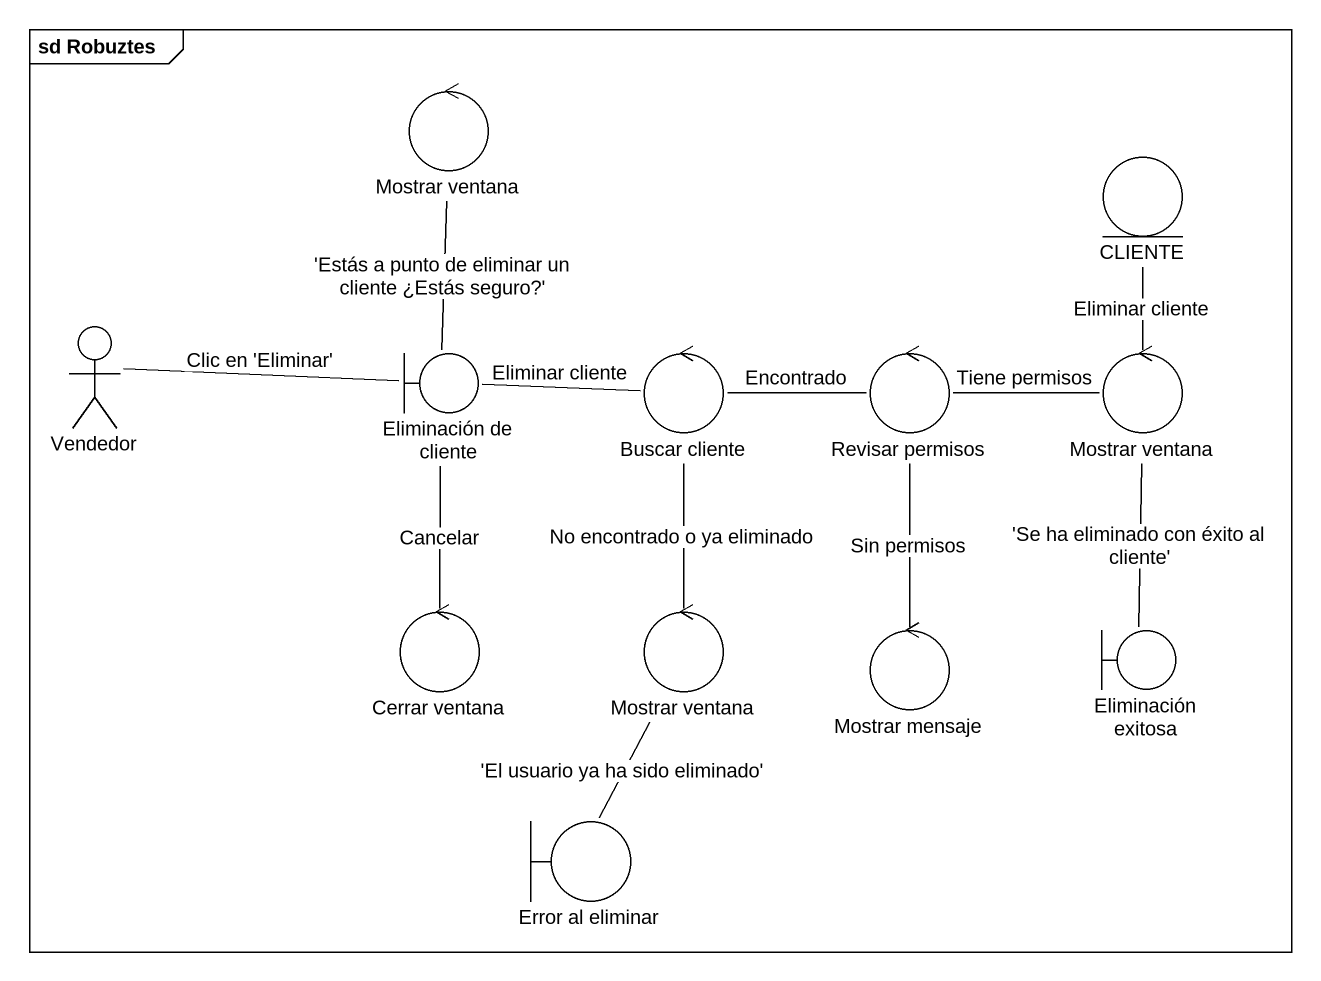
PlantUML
@startuml
mainframe sd Robuztes
control "Mostrar ventana" as Mostrar_ventana
entity CLIENTE
actor Vendedor
boundary "Eliminación de cliente" as Eliminación_de_cliente
control "Buscar cliente" as Buscar_cliente
control "Revisar permisos" as Revisar_permisos
control "Mostrar ventana" as Mostrar_ventana_2
control "Cerrar ventana" as Cerrar_ventana
control "Mostrar ventana" as Mostrar_ventana_3
control "Mostrar mensaje" as Mostrar_mensaje
boundary "Eliminación exitosa" as Eliminación_exitosa
boundary "Error al eliminar" as Error_al_eliminar
Eliminación_de_cliente -up- Mostrar_ventana : 'Estás a punto de eliminar un cliente ¿Estás seguro?'
Eliminación_de_cliente -left- Vendedor : Clic en 'Eliminar'
Eliminación_de_cliente -right- Buscar_cliente : Eliminar cliente
Buscar_cliente -right- Revisar_permisos : Encontrado
Buscar_cliente -- Mostrar_ventana_3 : No encontrado o ya eliminado
Revisar_permisos -right- Mostrar_ventana_2 : Tiene permisos
Revisar_permisos -- Mostrar_mensaje : Sin permisos
Mostrar_ventana_2 -up- CLIENTE : Eliminar cliente
Cerrar_ventana -up- Eliminación_de_cliente : Cancelar
Mostrar_ventana_3 -- Error_al_eliminar : 'El usuario ya ha sido eliminado'
Eliminación_exitosa -up- Mostrar_ventana_2 : 'Se ha eliminado con éxito al cliente'
@enduml
